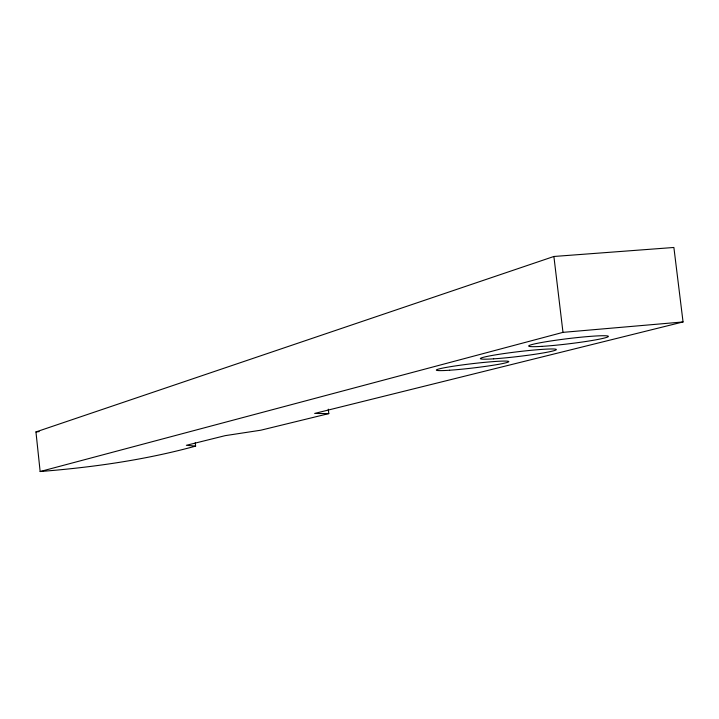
<?xml version="1.0" encoding="UTF-8"?>
<svg xmlns="http://www.w3.org/2000/svg" width="719" height="719" viewBox="0 0 719 719"><rect width="100%" height="100%" fill="white"/><g stroke="black" fill="none" stroke-linecap="round" stroke-linejoin="round"><path stroke-width="1.08" d="M195.253 442.814L195.613 446.113C144.753 460.043 92.634 467.368 40.147 471.529L35.95 431.93L553.891 256.476L673.883 247.471L683.05 321.95L314.661 413.434L328.799 413.614L328.295 409.174M40.147 471.529L562.986 332.358L683.05 321.95M328.799 413.614L260.808 430.205L225.191 435.651L186.374 445.295L195.613 446.113M35.95 431.93L39.168 431.625M553.891 256.476L562.986 332.358M449.6 370.231A36.462 2.184 -6.7 0 0 508.297 362.025A36.462 2.184 -6.7 0 0 459.801 365.279A36.462 2.184 -6.7 0 0 449.6 370.231M541.928 346.369A40.138 2.615 -6.9 0 0 607.483 337.067A40.138 2.615 -6.9 0 0 555.985 340.213A40.138 2.615 -6.9 0 0 541.928 346.369M493.674 358.835A38.206 2.382 -6.8 0 0 555.625 350.117A38.206 2.382 -6.8 0 0 505.655 353.326A38.206 2.382 -6.8 0 0 493.674 358.835"/></g></svg>
